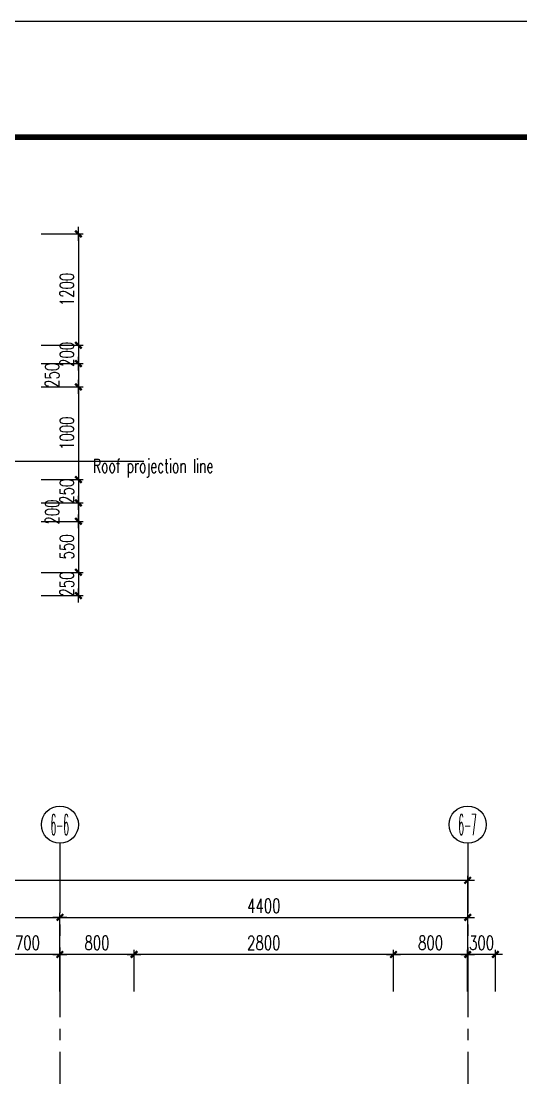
# Model space of a CAD drawing. Extents: x -336292 to -293591, y 7462 to 68263.
# Drawn here: x -307888 to -302496, y 56870 to 68263 of the extents above; entities that cross this region are included whole.
import ezdxf
from ezdxf.enums import TextEntityAlignment as Align

# ---------------------------------------------------------------- set-up
doc = ezdxf.new("R2010")
doc.units = 0
doc.header["$LTSCALE"] = 1000
doc.header["$MEASUREMENT"] = 0
doc.linetypes.add('ACAD_ISO08W100', pattern=[36, 24, -3, 6, -3])
doc.linetypes.add('Plans$0$CENTER2', pattern=[1.125, 0.75, -0.125, 0.125, -0.125])
doc.layers.get('0').update_dxf_attribs({"linetype": 'CONTINUOUS'})
doc.layers.get('Defpoints').update_dxf_attribs({"linetype": 'CONTINUOUS'})
for name, color, linetype in [('A-AXIS', 3, 'CONTINUOUS'), ('A-AXIS-TEXT', 7, 'CONTINUOUS'), ('A-DIM', 201, 'CONTINUOUS'), ('A-DOTE', 8, 'ACAD_ISO08W100'), ('A-NOTE', 150, 'CONTINUOUS'), ('A-PUB-DIM', 3, 'CONTINUOUS'), ('Plans$0$Grid', 9, 'Plans$0$CENTER2'), ('图框', 7, 'CONTINUOUS')]:
    doc.layers.add(name, color=color, linetype=linetype)
doc.styles.add('COMPLEX', font='COMPLEX')
doc.styles.add('DIM_FONT', font='SIMPLEX', dxfattribs={"width": 0.7, "bigfont": 'GBCBIG'})
doc.styles.add('TONGJI-FONT', font='simplex.shx', dxfattribs={"width": 0.65})
doc.dimstyles.new('DIM100', dxfattribs={"dimscale": 100, "dimtxt": 3, "dimasz": 0.01, "dimexe": 1, "dimexo": 1, "dimgap": 1, "dimtad": 1, "dimdec": 0, "dimtxsty": 'DIM_FONT', "dimblk1": '_DIMX', "dimblk2": '_DIMX', "dimsah": 1, "dimcen": 0.01, "dimclrd": 256, "dimclre": 256, "dimclrt": 7, "dimazin": 3, "dimtfac": 1, "dimtdec": 0, "dimtix": 1, "dimtmove": 2, "dimatfit": 3, "dimldrblk": '_DIMX', "dimfxl": 0, "dimtzin": 5, "dimarcsym": 0})

# ---------------------------------------------------------------- blocks, each defined once
blk = doc.blocks.new('_DIMX')
blk.add_line((-150, 0), (150, 0))
at = {"const_width": 50}
blk.add_lwpolyline([(-70, -70), (70, 70)], dxfattribs=at)
blk = doc.blocks.new('*D272')
at = {"layer": 'A-PUB-DIM', "lineweight": -2}
for p, q in [((-6548, 22043), (-6548, 22570)), ((-1748, 22043), (-1748, 22570)), ((-6548, 22520), (-1749, 22520))]:
    blk.add_line(p, q, dxfattribs=at)
at = {"layer": 'Defpoints', "color": 0}
for p in [(-1748, 22520), (-6548, 21993), (-1748, 21993)]:
    blk.add_point(p, dxfattribs=at)
at = {"layer": 'A-PUB-DIM', "lineweight": -2, "xscale": 0.5, "yscale": 0.5, "zscale": 0.5, "rotation": 180}
blk.add_blockref('_DIMX', (-6548, 22520), dxfattribs=at)
at = {"layer": 'A-PUB-DIM', "lineweight": -2, "xscale": 0.5, "yscale": 0.5, "zscale": 0.5}
blk.add_blockref('_DIMX', (-1748, 22520), dxfattribs=at)
at = {"layer": 'A-PUB-DIM', "insert": (-4148, 22645), "char_height": 150, "attachment_point": 5, "style": 'DIM_FONT'}
blk.add_mtext('\\A1;4800', dxfattribs=at)
blk = doc.blocks.new('*D273')
at = {"layer": 'A-PUB-DIM', "lineweight": -2}
for p, q in [((-1748, 22043), (-1748, 22570)), ((2652, 22043), (2652, 22570)), ((-1748, 22520), (2651, 22520))]:
    blk.add_line(p, q, dxfattribs=at)
at = {"layer": 'Defpoints', "color": 0}
for p in [(2652, 22520), (-1748, 21993), (2652, 21993)]:
    blk.add_point(p, dxfattribs=at)
at = {"layer": 'A-PUB-DIM', "lineweight": -2, "xscale": 0.5, "yscale": 0.5, "zscale": 0.5, "rotation": 180}
blk.add_blockref('_DIMX', (-1748, 22520), dxfattribs=at)
at = {"layer": 'A-PUB-DIM', "lineweight": -2, "xscale": 0.5, "yscale": 0.5, "zscale": 0.5}
blk.add_blockref('_DIMX', (2652, 22520), dxfattribs=at)
at = {"layer": 'A-PUB-DIM', "insert": (452, 22645), "char_height": 150, "attachment_point": 5, "style": 'DIM_FONT'}
blk.add_mtext('\\A1;4400', dxfattribs=at)
blk = doc.blocks.new('*D274')
at = {"layer": 'A-PUB-DIM', "lineweight": -2}
for p, q in [((-22498, 21818), (-22498, 22970)), ((-22498, 22920), (2651, 22920)), ((2652, 21818), (2652, 22970))]:
    blk.add_line(p, q, dxfattribs=at)
at = {"layer": 'Defpoints', "color": 0}
for p in [(2652, 22920), (-22498, 21768), (2652, 21768)]:
    blk.add_point(p, dxfattribs=at)
at = {"layer": 'A-PUB-DIM', "lineweight": -2, "xscale": 0.5, "yscale": 0.5, "zscale": 0.5, "rotation": 180}
blk.add_blockref('_DIMX', (-22498, 22920), dxfattribs=at)
at = {"layer": 'A-PUB-DIM', "lineweight": -2, "xscale": 0.5, "yscale": 0.5, "zscale": 0.5}
blk.add_blockref('_DIMX', (2652, 22920), dxfattribs=at)
at = {"layer": 'A-PUB-DIM', "insert": (-9923, 23045), "char_height": 150, "attachment_point": 5, "style": 'DIM_FONT'}
blk.add_mtext('\\A1;25150', dxfattribs=at)
blk = doc.blocks.new('_AXISO')
blk.add_circle((0, 0), 0.5)
at = {"layer": 'A-AXIS-TEXT', "style": 'COMPLEX', "width": 1.041667}
blk.add_attdef('A', text='', height=0.56, dxfattribs=at).set_placement((-0.25, -0.28), (0.25, -0.28), align=Align.FIT)
blk = doc.blocks.new('*D249')
at = {"layer": 'A-DIM', "lineweight": -2}
for p, q in [((-307270, 62320), (-307270, 62321)), ((-307670, 62320), (-307220, 62320)), ((-307270, 62320), (-307270, 62070)), ((-307670, 62070), (-307220, 62070)), ((-307270, 62069), (-307270, 62069))]:
    blk.add_line(p, q, dxfattribs=at)
at = {"layer": 'Defpoints', "color": 0}
for p in [(-307720, 62320), (-307720, 62070), (-307270, 62070)]:
    blk.add_point(p, dxfattribs=at)
at = {"layer": 'A-DIM', "lineweight": -2, "xscale": 0.5, "yscale": 0.5, "zscale": 0.5}
for p, rotation in [((-307270, 62320), 270), ((-307270, 62070), 90)]:
    blk.add_blockref('_DIMX', p, dxfattribs=dict(at, rotation=rotation))
at = {"layer": 'A-DIM', "insert": (-307395, 62195), "char_height": 150, "attachment_point": 5, "rotation": 90, "style": 'DIM_FONT'}
blk.add_mtext('\\A1;250', dxfattribs=at)
blk = doc.blocks.new('*D250')
at = {"layer": 'A-DIM', "lineweight": -2}
for p, q in [((-307670, 62870), (-307220, 62870)), ((-307270, 62869), (-307270, 62320)), ((-307670, 62320), (-307220, 62320))]:
    blk.add_line(p, q, dxfattribs=at)
at = {"layer": 'Defpoints', "color": 0}
for p in [(-307720, 62870), (-307720, 62320), (-307270, 62320)]:
    blk.add_point(p, dxfattribs=at)
at = {"layer": 'A-DIM', "lineweight": -2, "xscale": 0.5, "yscale": 0.5, "zscale": 0.5}
for p, rotation in [((-307270, 62870), 90), ((-307270, 62320), 270)]:
    blk.add_blockref('_DIMX', p, dxfattribs=dict(at, rotation=rotation))
at = {"layer": 'A-DIM', "insert": (-307395, 62595), "char_height": 150, "attachment_point": 5, "rotation": 90, "style": 'DIM_FONT'}
blk.add_mtext('\\A1;550', dxfattribs=at)
blk = doc.blocks.new('*D251')
at = {"layer": 'A-DIM', "lineweight": -2}
for p, q in [((-307670, 63070), (-307220, 63070)), ((-307270, 63069), (-307270, 62870)), ((-307670, 62870), (-307220, 62870))]:
    blk.add_line(p, q, dxfattribs=at)
at = {"layer": 'Defpoints', "color": 0}
for p in [(-307720, 63070), (-307720, 62870), (-307270, 62870)]:
    blk.add_point(p, dxfattribs=at)
at = {"layer": 'A-DIM', "lineweight": -2, "xscale": 0.5, "yscale": 0.5, "zscale": 0.5}
for p, rotation in [((-307270, 63070), 90), ((-307270, 62870), 270)]:
    blk.add_blockref('_DIMX', p, dxfattribs=dict(at, rotation=rotation))
at = {"layer": 'A-DIM', "insert": (-307553, 62970), "char_height": 150, "attachment_point": 5, "rotation": 90, "style": 'DIM_FONT'}
blk.add_mtext('\\A1;200', dxfattribs=at)
blk = doc.blocks.new('*D252')
at = {"layer": 'A-DIM', "lineweight": -2}
for p, q in [((-307670, 63320), (-307220, 63320)), ((-307270, 63320), (-307270, 63321)), ((-307270, 63320), (-307270, 63070)), ((-307670, 63070), (-307220, 63070)), ((-307270, 63069), (-307270, 63069))]:
    blk.add_line(p, q, dxfattribs=at)
at = {"layer": 'Defpoints', "color": 0}
for p in [(-307720, 63320), (-307720, 63070), (-307270, 63070)]:
    blk.add_point(p, dxfattribs=at)
at = {"layer": 'A-DIM', "lineweight": -2, "xscale": 0.5, "yscale": 0.5, "zscale": 0.5}
for p, rotation in [((-307270, 63320), 270), ((-307270, 63070), 90)]:
    blk.add_blockref('_DIMX', p, dxfattribs=dict(at, rotation=rotation))
at = {"layer": 'A-DIM', "insert": (-307395, 63195), "char_height": 150, "attachment_point": 5, "rotation": 90, "style": 'DIM_FONT'}
blk.add_mtext('\\A1;250', dxfattribs=at)
blk = doc.blocks.new('*D253')
at = {"layer": 'A-DIM', "lineweight": -2}
for p, q in [((-307670, 64320), (-307220, 64320)), ((-307270, 64319), (-307270, 63320)), ((-307670, 63320), (-307220, 63320))]:
    blk.add_line(p, q, dxfattribs=at)
at = {"layer": 'Defpoints', "color": 0}
for p in [(-307720, 64320), (-307720, 63320), (-307270, 63320)]:
    blk.add_point(p, dxfattribs=at)
at = {"layer": 'A-DIM', "lineweight": -2, "xscale": 0.5, "yscale": 0.5, "zscale": 0.5}
for p, rotation in [((-307270, 64320), 90), ((-307270, 63320), 270)]:
    blk.add_blockref('_DIMX', p, dxfattribs=dict(at, rotation=rotation))
at = {"layer": 'A-DIM', "insert": (-307395, 63820), "char_height": 150, "attachment_point": 5, "rotation": 90, "style": 'DIM_FONT'}
blk.add_mtext('\\A1;1000', dxfattribs=at)
blk = doc.blocks.new('*D254')
at = {"layer": 'A-DIM', "lineweight": -2}
for p, q in [((-307670, 64570), (-307220, 64570)), ((-307270, 64569), (-307270, 64320)), ((-307670, 64320), (-307220, 64320))]:
    blk.add_line(p, q, dxfattribs=at)
at = {"layer": 'Defpoints', "color": 0}
for p in [(-307720, 64570), (-307720, 64320), (-307270, 64320)]:
    blk.add_point(p, dxfattribs=at)
at = {"layer": 'A-DIM', "lineweight": -2, "xscale": 0.5, "yscale": 0.5, "zscale": 0.5}
for p, rotation in [((-307270, 64570), 90), ((-307270, 64320), 270)]:
    blk.add_blockref('_DIMX', p, dxfattribs=dict(at, rotation=rotation))
at = {"layer": 'A-DIM', "insert": (-307553, 64445), "char_height": 150, "attachment_point": 5, "rotation": 90, "style": 'DIM_FONT'}
blk.add_mtext('\\A1;250', dxfattribs=at)
blk = doc.blocks.new('*D255')
at = {"layer": 'A-DIM', "lineweight": -2}
for p, q in [((-307670, 64770), (-307220, 64770)), ((-307270, 64770), (-307270, 64771)), ((-307270, 64770), (-307270, 64570)), ((-307670, 64570), (-307220, 64570)), ((-307270, 64569), (-307270, 64569))]:
    blk.add_line(p, q, dxfattribs=at)
at = {"layer": 'Defpoints', "color": 0}
for p in [(-307720, 64770), (-307720, 64570), (-307270, 64570)]:
    blk.add_point(p, dxfattribs=at)
at = {"layer": 'A-DIM', "lineweight": -2, "xscale": 0.5, "yscale": 0.5, "zscale": 0.5}
for p, rotation in [((-307270, 64770), 270), ((-307270, 64570), 90)]:
    blk.add_blockref('_DIMX', p, dxfattribs=dict(at, rotation=rotation))
at = {"layer": 'A-DIM', "insert": (-307395, 64670), "char_height": 150, "attachment_point": 5, "rotation": 90, "style": 'DIM_FONT'}
blk.add_mtext('\\A1;200', dxfattribs=at)
blk = doc.blocks.new('*D256')
at = {"layer": 'A-DIM', "lineweight": -2}
for p, q in [((-307670, 65970), (-307220, 65970)), ((-307270, 65969), (-307270, 64770)), ((-307670, 64770), (-307220, 64770))]:
    blk.add_line(p, q, dxfattribs=at)
at = {"layer": 'Defpoints', "color": 0}
for p in [(-307720, 65970), (-307720, 64770), (-307270, 64770)]:
    blk.add_point(p, dxfattribs=at)
at = {"layer": 'A-DIM', "lineweight": -2, "xscale": 0.5, "yscale": 0.5, "zscale": 0.5}
for p, rotation in [((-307270, 65970), 90), ((-307270, 64770), 270)]:
    blk.add_blockref('_DIMX', p, dxfattribs=dict(at, rotation=rotation))
at = {"layer": 'A-DIM', "insert": (-307395, 65370), "char_height": 150, "attachment_point": 5, "rotation": 90, "style": 'DIM_FONT'}
blk.add_mtext('\\A1;1200', dxfattribs=at)
blk = doc.blocks.new('*D128')
at = {"layer": 'A-DIM', "lineweight": -2}
for p, q in [((-306670, 57800), (-306670, 58250)), ((-303870, 57800), (-303870, 58250)), ((-303870, 58200), (-306669, 58200))]:
    blk.add_line(p, q, dxfattribs=at)
at = {"layer": 'Defpoints', "color": 0}
for p in [(-306670, 58200), (-306670, 57750), (-303870, 57750)]:
    blk.add_point(p, dxfattribs=at)
at = {"layer": 'A-DIM', "lineweight": -2, "xscale": 0.5, "yscale": 0.5, "zscale": 0.5}
for p, rotation in [((-306670, 58200), 180.0000000000019), ((-303870, 58200), 1.9185e-12)]:
    blk.add_blockref('_DIMX', p, dxfattribs=dict(at, rotation=rotation))
at = {"layer": 'A-DIM', "insert": (-305270, 58325), "char_height": 150, "attachment_point": 5, "style": 'DIM_FONT'}
blk.add_mtext('\\A1;2800', dxfattribs=at)
blk = doc.blocks.new('*D129')
at = {"layer": 'A-DIM', "lineweight": -2}
for p, q in [((-307470, 57800), (-307470, 58250)), ((-306670, 57800), (-306670, 58250)), ((-306670, 58200), (-307469, 58200))]:
    blk.add_line(p, q, dxfattribs=at)
at = {"layer": 'Defpoints', "color": 0}
for p in [(-307470, 58200), (-307470, 57750), (-306670, 57750)]:
    blk.add_point(p, dxfattribs=at)
at = {"layer": 'A-DIM', "lineweight": -2, "xscale": 0.5, "yscale": 0.5, "zscale": 0.5}
for p, rotation in [((-307470, 58200), 180.0000000483437), ((-306670, 58200), 4.8343729e-08)]:
    blk.add_blockref('_DIMX', p, dxfattribs=dict(at, rotation=rotation))
at = {"layer": 'A-DIM', "insert": (-307070, 58325), "char_height": 150, "attachment_point": 5, "rotation": 0, "style": 'DIM_FONT'}
blk.add_mtext('\\A1;800', dxfattribs=at)
blk = doc.blocks.new('*D132')
at = {"layer": 'A-DIM', "lineweight": -2}
for p, q in [((-308170, 57800), (-308170, 58250)), ((-307470, 57800), (-307470, 58250)), ((-307470, 58200), (-308169, 58200))]:
    blk.add_line(p, q, dxfattribs=at)
at = {"layer": 'Defpoints', "color": 0}
for p in [(-308170, 58200), (-308170, 57750), (-307470, 57750)]:
    blk.add_point(p, dxfattribs=at)
at = {"layer": 'A-DIM', "lineweight": -2, "xscale": 0.5, "yscale": 0.5, "zscale": 0.5}
for p, rotation in [((-308170, 58200), 180.0000000552487), ((-307470, 58200), 5.52487656e-08)]:
    blk.add_blockref('_DIMX', p, dxfattribs=dict(at, rotation=rotation))
at = {"layer": 'A-DIM', "insert": (-307820, 58325), "char_height": 150, "attachment_point": 5, "rotation": 0, "style": 'DIM_FONT'}
blk.add_mtext('\\A1;700', dxfattribs=at)
blk = doc.blocks.new('*D136')
at = {"layer": 'A-DIM', "lineweight": -2}
for p, q in [((-303870, 57800), (-303870, 58250)), ((-303070, 57800), (-303070, 58250)), ((-303070, 58200), (-303869, 58200))]:
    blk.add_line(p, q, dxfattribs=at)
at = {"layer": 'Defpoints', "color": 0}
for p in [(-303870, 58200), (-303870, 57750), (-303070, 57750)]:
    blk.add_point(p, dxfattribs=at)
at = {"layer": 'A-DIM', "lineweight": -2, "xscale": 0.5, "yscale": 0.5, "zscale": 0.5}
for p, rotation in [((-303870, 58200), 180.0000000000068), ((-303070, 58200), 6.7946e-12)]:
    blk.add_blockref('_DIMX', p, dxfattribs=dict(at, rotation=rotation))
at = {"layer": 'A-DIM', "insert": (-303470, 58325), "char_height": 150, "attachment_point": 5, "style": 'DIM_FONT'}
blk.add_mtext('\\A1;800', dxfattribs=at)
blk = doc.blocks.new('*D137')
at = {"layer": 'A-DIM', "lineweight": -2}
for p, q in [((-303070, 57800), (-303070, 58250)), ((-302770, 57800), (-302770, 58250)), ((-303070, 58200), (-303071, 58200)), ((-302770, 58200), (-303070, 58200)), ((-302769, 58200), (-302769, 58200))]:
    blk.add_line(p, q, dxfattribs=at)
at = {"layer": 'Defpoints', "color": 0}
for p in [(-303070, 58200), (-303070, 57750), (-302770, 57750)]:
    blk.add_point(p, dxfattribs=at)
at = {"layer": 'A-DIM', "lineweight": -2, "xscale": 0.5, "yscale": 0.5, "zscale": 0.5}
for p, rotation in [((-303070, 58200), 1.94396e-11), ((-302770, 58200), 180.0000000000194)]:
    blk.add_blockref('_DIMX', p, dxfattribs=dict(at, rotation=rotation))
at = {"layer": 'A-DIM', "insert": (-302920, 58325), "char_height": 150, "attachment_point": 5, "style": 'DIM_FONT'}
blk.add_mtext('\\A1;300', dxfattribs=at)
blk = doc.blocks.new('TJAD_TK_A0')
at = {"layer": '图框'}
blk.add_line((973, -441.7), (973, 399.3), dxfattribs=at)
at = {"layer": '图框', "const_width": 1.2}
blk.add_lwpolyline([(2152, -431.7), (2152, 389.3), (998, 389.3), (998, -431.7)], close=True, dxfattribs=at)
blk = doc.blocks.new('Grid')
at = {"layer": 'Plans$0$Grid', "color": 8}
for p, q in [((-1748.2, 23320), (-1748.2, -15380)), ((2651.8, 23320), (2651.8, -15380))]:
    blk.add_line(p, q, dxfattribs=at)
at = {"layer": 'A-AXIS'}
ref = blk.add_blockref('_AXISO', (-1748.2, 23520), dxfattribs=dict(at, xscale=400.0000000232831, yscale=399.9999999941792, zscale=400))
ref.add_attrib('A', '6-6', dxfattribs={"layer": 'A-AXIS-TEXT', "height": 224, "style": 'COMPLEX', "width": 0.306696}).set_placement((-1848.2, 23408), (-1651.9, 23408), align=Align.FIT)
ref = blk.add_blockref('_AXISO', (2651.8, 23520), dxfattribs=dict(at, xscale=400.0000000232831, yscale=399.9999999941792, zscale=400))
ref.add_attrib('A', '6-7', dxfattribs={"layer": 'A-AXIS-TEXT', "height": 224, "style": 'COMPLEX', "width": 0.306696}).set_placement((2551.8, 23408), (2748.1, 23408), align=Align.FIT)
at = {"layer": 'A-PUB-DIM'}
for base, p1, p2, picture, middle in [((2651.8, 22920), (-22498.2, 21767.7), (2651.8, 21767.7), '*D274', (-9923.2, 23045)), ((-1748.2, 22520), (-6548.2, 21993.5), (-1748.2, 21993.5), '*D272', (-4148.2, 22645)), ((2651.8, 22520), (-1748.2, 21993.5), (2651.8, 21993.5), '*D273', (451.8, 22645))]:
    dim = blk.add_linear_dim(base=base, p1=p1, p2=p2, dimstyle='DIM100', override={"dimscale": 50, "dimclrt": 256}, dxfattribs=at)
    dim.commit()
    dim.dimension.update_dxf_attribs({"geometry": picture, "text_midpoint": middle})

msp = doc.modelspace()

# ---------------------------------------------------------------- linework, layer by layer
at = {"layer": 'A-NOTE'}
msp.add_lwpolyline([(-308004.5, 63519.8), (-307493.7, 63519.8), (-306564.4, 63519.8)], dxfattribs=at)

# ---------------------------------------------------------------- block references
at = {"layer": 'A-DOTE'}
msp.add_blockref('Grid', (-305721.3, 36079.8), dxfattribs=at)
at = {"layer": '图框', "xscale": 50, "yscale": 50, "zscale": 50, "rotation": 270}
msp.add_blockref('TJAD_TK_A0', (-314207.3, 116912.9), dxfattribs=at)

# ---------------------------------------------------------------- texts
at = {"layer": 'A-NOTE', "style": 'TONGJI-FONT', "width": 0.65}
msp.add_text('Roof projection line', height=150, rotation=0, dxfattribs=at).set_placement((-307112.5, 63392.1))

# ---------------------------------------------------------------- dimensions: what is measured, and where the dimension line sits
at = {"layer": 'A-DIM'}
for p1, p2, distance, picture, middle in [((-307719.5, 65969.8), (-307719.5, 64769.8), 450, '*D256', (-307394.5, 65369.8)), ((-307719.5, 64769.8), (-307719.5, 64569.8), 450, '*D255', (-307394.5, 64669.8)), ((-307719.5, 64319.8), (-307719.5, 63319.8), 450, '*D253', (-307394.5, 63819.8)), ((-307719.5, 63319.8), (-307719.5, 63069.8), 450, '*D252', (-307394.5, 63194.8)), ((-307719.5, 62869.8), (-307719.5, 62319.8), 450, '*D250', (-307394.5, 62594.8)), ((-307719.5, 62319.8), (-307719.5, 62069.8), 450, '*D249', (-307394.5, 62194.8)), ((-307469.5, 57749.8), (-308169.5, 57749.8), -450, '*D132', (-307819.5, 58324.8)), ((-306669.5, 57749.8), (-307469.5, 57749.8), -450, '*D129', (-307069.5, 58324.8)), ((-303869.5, 57749.8), (-306669.5, 57749.8), -450, '*D128', (-305269.5, 58324.8)), ((-303069.5, 57749.8), (-303869.5, 57749.8), -450, '*D136', (-303469.5, 58324.8)), ((-302769.5, 57749.8), (-303069.5, 57749.8), -450, '*D137', (-302919.5, 58324.8))]:
    dim = msp.add_aligned_dim(p1=p1, p2=p2, distance=distance, dimstyle='DIM100', override={"dimscale": 50, "dimclrt": 256}, dxfattribs=at)
    dim.commit()
    dim.dimension.update_dxf_attribs({"geometry": picture, "text_midpoint": middle})
for base, p1, p2, picture, middle in [((-307269.5, 64319.8), (-307719.5, 64569.8), (-307719.5, 64319.8), '*D254', (-307553.3, 64444.8)), ((-307269.5, 62869.8), (-307719.5, 63069.8), (-307719.5, 62869.8), '*D251', (-307553.3, 62969.8))]:
    dim = msp.add_linear_dim(base=base, p1=p1, p2=p2, angle=270, dimstyle='DIM100', override={"dimscale": 50, "dimclrt": 256}, dxfattribs=at)
    dim.commit()
    dim.dimension.update_dxf_attribs({"geometry": picture, "text_midpoint": middle, "dimtype": 129})

doc.saveas('drawing.dxf')
